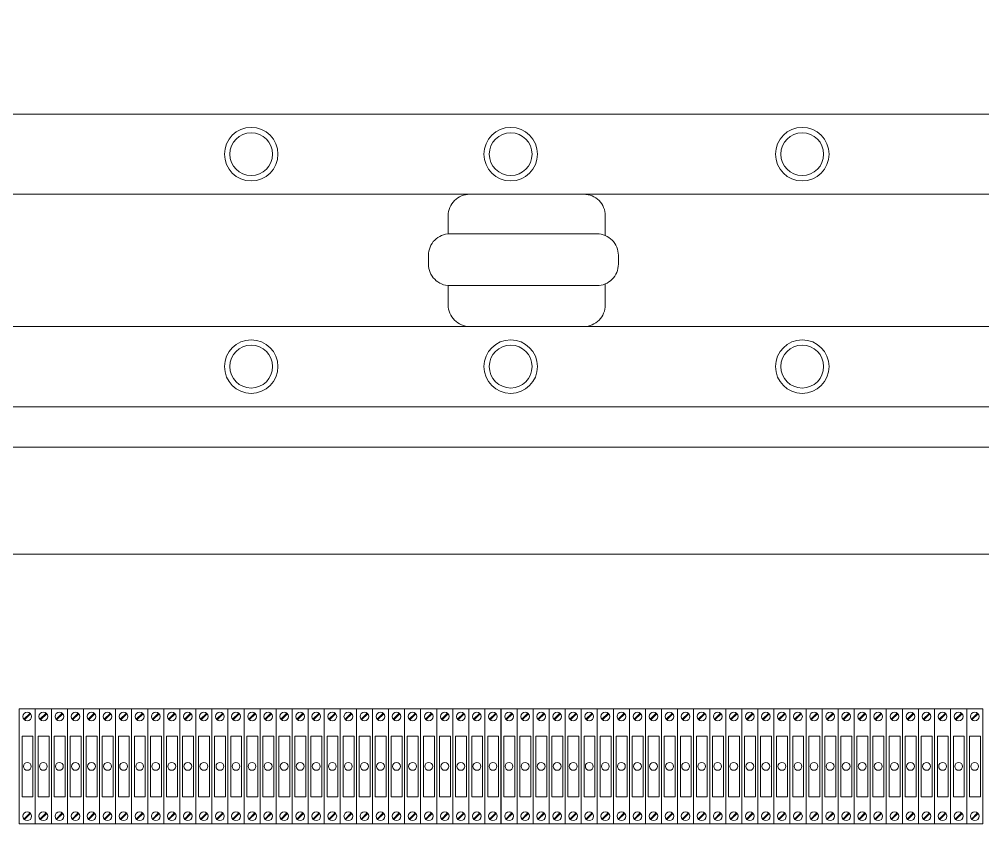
# Model space of a CAD drawing. Header units: millimetres. Extents: x 43457 to 72822, y 60284 to 123188.
# Drawn here: x 44485 to 44845.2, y 61563.4 to 61870.8 of the extents above; entities that cross this region are included whole.
import ezdxf

# ---------------------------------------------------------------- set-up
doc = ezdxf.new("R2010")
doc.units = ezdxf.units.MM
doc.header["$LTSCALE"] = 10
doc.layers.add('1轮廓实线层', color=7, linetype='Continuous', lineweight=18)

msp = doc.modelspace()

# ---------------------------------------------------------------- linework, layer by layer
at = {"layer": '1轮廓实线层'}
for p, q in [((44014.75, 61835.37), (45334.75, 61835.37)), ((44787.65, 61755.96), (45366.75, 61755.96)), ((44011.23, 61725.96), (45335.23, 61725.96)), ((44061.51, 61710.84), (45284.95, 61710.84)), ((44101.51, 61670.84), (45244.95, 61670.84))]:
    msp.add_line(p, q, dxfattribs=at)
at = {"layer": '1轮廓实线层', "lineweight": 13}
for p, q in [((44485.03, 61613.03), (44491.03, 61613.03)), ((44485.03, 61570.03), (44485.03, 61613.03)), ((44486.78, 61609.13), (44489.08, 61611.43)), ((44486.98, 61608.93), (44489.28, 61611.22)), ((44491.03, 61613.03), (44491.03, 61570.03)), ((44491.03, 61613.03), (44497.03, 61613.03)), ((44491.03, 61570.03), (44491.03, 61613.03)), ((44492.78, 61609.13), (44495.08, 61611.43)), ((44492.99, 61608.93), (44495.28, 61611.22)), ((44497.03, 61613.03), (44497.03, 61570.03)), ((44497.03, 61613.03), (44503.03, 61613.03)), ((44497.03, 61570.03), (44497.03, 61613.03)), ((44498.79, 61609.13), (44501.08, 61611.43)), ((44498.99, 61608.93), (44501.28, 61611.22)), ((44503.03, 61613.03), (44503.03, 61570.03)), ((44503.04, 61613.03), (44509.04, 61613.03)), ((44503.04, 61570.03), (44503.04, 61613.03)), ((44504.79, 61609.13), (44507.08, 61611.43)), ((44504.99, 61608.93), (44507.29, 61611.22)), ((44509.04, 61613.03), (44509.04, 61570.03)), ((44509.04, 61613.03), (44515.04, 61613.03)), ((44509.04, 61570.03), (44509.04, 61613.03)), ((44510.79, 61609.13), (44513.09, 61611.43)), ((44510.99, 61608.93), (44513.29, 61611.22)), ((44515.04, 61613.03), (44515.04, 61570.03)), ((44515.04, 61613.03), (44521.04, 61613.03)), ((44515.04, 61570.03), (44515.04, 61613.03)), ((44516.79, 61609.13), (44519.09, 61611.43)), ((44516.99, 61608.93), (44519.29, 61611.22)), ((44521.04, 61613.03), (44521.04, 61570.03)), ((44521.04, 61613.03), (44527.04, 61613.03)), ((44521.04, 61570.03), (44521.04, 61613.03)), ((44522.79, 61609.13), (44525.09, 61611.43)), ((44522.99, 61608.93), (44525.29, 61611.22)), ((44527.04, 61613.03), (44527.04, 61570.03)), ((44527.04, 61613.03), (44533.04, 61613.03)), ((44527.04, 61570.03), (44527.04, 61613.03)), ((44528.79, 61609.13), (44531.09, 61611.43)), ((44528.99, 61608.93), (44531.29, 61611.22)), ((44533.04, 61613.03), (44533.04, 61570.03)), ((44533.04, 61613.03), (44539.04, 61613.03)), ((44533.04, 61570.03), (44533.04, 61613.03)), ((44534.79, 61609.13), (44537.09, 61611.43)), ((44534.99, 61608.93), (44537.29, 61611.22)), ((44539.04, 61613.03), (44539.04, 61570.03)), ((44539.04, 61613.03), (44545.04, 61613.03)), ((44539.04, 61570.03), (44539.04, 61613.03)), ((44540.79, 61609.13), (44543.09, 61611.43)), ((44541, 61608.93), (44543.29, 61611.22)), ((44545.04, 61613.03), (44545.04, 61570.03)), ((44545.05, 61613.03), (44551.05, 61613.03)), ((44545.05, 61570.03), (44545.05, 61613.03)), ((44546.8, 61609.13), (44549.09, 61611.43)), ((44547, 61608.93), (44549.3, 61611.22)), ((44551.05, 61613.03), (44551.05, 61570.03)), ((44551.05, 61613.03), (44557.05, 61613.03)), ((44551.05, 61570.03), (44551.05, 61613.03)), ((44552.8, 61609.13), (44555.1, 61611.43)), ((44553, 61608.93), (44555.3, 61611.22)), ((44557.05, 61613.03), (44557.05, 61570.03)), ((44557.05, 61613.03), (44563.05, 61613.03)), ((44557.05, 61570.03), (44557.05, 61613.03)), ((44558.8, 61609.13), (44561.1, 61611.43)), ((44559, 61608.93), (44561.3, 61611.22)), ((44563.05, 61613.03), (44563.05, 61570.03)), ((44563.05, 61613.03), (44569.05, 61613.03)), ((44563.05, 61570.03), (44563.05, 61613.03)), ((44564.8, 61609.13), (44567.1, 61611.43)), ((44565, 61608.93), (44567.3, 61611.22)), ((44569.05, 61613.03), (44569.05, 61570.03)), ((44569.05, 61613.03), (44575.05, 61613.03)), ((44569.05, 61570.03), (44569.05, 61613.03)), ((44570.8, 61609.13), (44573.1, 61611.43)), ((44571, 61608.93), (44573.3, 61611.22)), ((44575.05, 61613.03), (44575.05, 61570.03)), ((44575.05, 61613.03), (44581.05, 61613.03)), ((44575.05, 61570.03), (44575.05, 61613.03)), ((44576.8, 61609.13), (44579.1, 61611.43)), ((44577, 61608.93), (44579.3, 61611.22)), ((44581.05, 61613.03), (44581.05, 61570.03)), ((44581.05, 61613.03), (44587.05, 61613.03)), ((44581.05, 61570.03), (44581.05, 61613.03)), ((44582.8, 61609.13), (44585.1, 61611.43)), ((44583.01, 61608.93), (44585.3, 61611.22)), ((44587.05, 61613.03), (44587.05, 61570.03)), ((44587.05, 61613.03), (44593.05, 61613.03)), ((44587.05, 61570.03), (44587.05, 61613.03)), ((44588.81, 61609.13), (44591.1, 61611.43)), ((44589.01, 61608.93), (44591.3, 61611.22)), ((44593.05, 61613.03), (44593.05, 61570.03)), ((44593.06, 61613.03), (44599.06, 61613.03)), ((44593.06, 61570.03), (44593.06, 61613.03)), ((44594.81, 61609.13), (44597.1, 61611.43)), ((44595.01, 61608.93), (44597.31, 61611.22)), ((44599.06, 61613.03), (44599.06, 61570.03)), ((44599.06, 61613.03), (44605.06, 61613.03)), ((44599.06, 61570.03), (44599.06, 61613.03)), ((44600.81, 61609.13), (44603.11, 61611.43)), ((44601.01, 61608.93), (44603.31, 61611.22)), ((44605.06, 61613.03), (44605.06, 61570.03)), ((44605.06, 61613.03), (44611.06, 61613.03)), ((44605.06, 61570.03), (44605.06, 61613.03)), ((44606.81, 61609.13), (44609.11, 61611.43)), ((44607.01, 61608.93), (44609.31, 61611.22)), ((44611.06, 61613.03), (44611.06, 61570.03)), ((44611.06, 61613.03), (44617.06, 61613.03)), ((44611.06, 61570.03), (44611.06, 61613.03)), ((44612.81, 61609.13), (44615.11, 61611.43)), ((44613.01, 61608.93), (44615.31, 61611.22)), ((44617.06, 61613.03), (44617.06, 61570.03)), ((44617.06, 61613.03), (44623.06, 61613.03)), ((44617.06, 61570.03), (44617.06, 61613.03)), ((44618.81, 61609.13), (44621.11, 61611.43)), ((44619.01, 61608.93), (44621.31, 61611.22)), ((44623.06, 61613.03), (44623.06, 61570.03)), ((44623.06, 61613.03), (44629.06, 61613.03)), ((44623.06, 61570.03), (44623.06, 61613.03)), ((44624.81, 61609.13), (44627.11, 61611.43)), ((44625.01, 61608.93), (44627.31, 61611.22)), ((44629.06, 61613.03), (44629.06, 61570.03)), ((44629.06, 61613.03), (44635.06, 61613.03)), ((44629.06, 61570.03), (44629.06, 61613.03)), ((44630.81, 61609.13), (44633.11, 61611.43)), ((44631.02, 61608.93), (44633.31, 61611.22)), ((44635.06, 61613.03), (44635.06, 61570.03)), ((44635.12, 61613.03), (44641.12, 61613.03)), ((44636.87, 61609.13), (44639.17, 61611.43)), ((44637.07, 61608.93), (44639.37, 61611.22)), ((44641.12, 61613.03), (44641.12, 61570.03)), ((44641.12, 61613.03), (44647.12, 61613.03)), ((44641.12, 61570.03), (44641.12, 61613.03)), ((44642.87, 61609.13), (44645.17, 61611.43)), ((44643.07, 61608.93), (44645.37, 61611.22)), ((44647.12, 61613.03), (44647.12, 61570.03)), ((44647.12, 61613.03), (44653.12, 61613.03)), ((44647.12, 61570.03), (44647.12, 61613.03)), ((44648.87, 61609.13), (44651.17, 61611.43)), ((44649.07, 61608.93), (44651.37, 61611.22)), ((44653.12, 61613.03), (44653.12, 61570.03)), ((44653.12, 61613.03), (44659.12, 61613.03)), ((44653.12, 61570.03), (44653.12, 61613.03)), ((44654.87, 61609.13), (44657.17, 61611.43)), ((44655.07, 61608.93), (44657.37, 61611.22)), ((44659.12, 61613.03), (44659.12, 61570.03)), ((44659.12, 61613.03), (44665.12, 61613.03)), ((44659.12, 61570.03), (44659.12, 61613.03)), ((44660.87, 61609.13), (44663.17, 61611.43)), ((44661.08, 61608.93), (44663.37, 61611.22)), ((44665.12, 61613.03), (44665.12, 61570.03)), ((44665.13, 61613.03), (44671.13, 61613.03)), ((44665.13, 61570.03), (44665.13, 61613.03)), ((44666.88, 61609.13), (44669.17, 61611.43)), ((44667.08, 61608.93), (44669.38, 61611.22)), ((44671.13, 61613.03), (44671.13, 61570.03)), ((44671.13, 61613.03), (44677.13, 61613.03)), ((44671.13, 61570.03), (44671.13, 61613.03)), ((44672.88, 61609.13), (44675.18, 61611.43)), ((44673.08, 61608.93), (44675.38, 61611.22)), ((44677.13, 61613.03), (44677.13, 61570.03)), ((44677.13, 61613.03), (44683.13, 61613.03)), ((44677.13, 61570.03), (44677.13, 61613.03)), ((44678.88, 61609.13), (44681.18, 61611.43)), ((44679.08, 61608.93), (44681.38, 61611.22)), ((44683.13, 61613.03), (44683.13, 61570.03)), ((44683.13, 61613.03), (44689.13, 61613.03)), ((44683.13, 61570.03), (44683.13, 61613.03)), ((44684.88, 61609.13), (44687.18, 61611.43)), ((44685.08, 61608.93), (44687.38, 61611.22)), ((44689.13, 61613.03), (44689.13, 61570.03)), ((44689.13, 61613.03), (44695.13, 61613.03)), ((44689.13, 61570.03), (44689.13, 61613.03)), ((44690.88, 61609.13), (44693.18, 61611.43)), ((44691.08, 61608.93), (44693.38, 61611.22)), ((44695.13, 61613.03), (44695.13, 61570.03)), ((44695.13, 61613.03), (44701.13, 61613.03)), ((44695.13, 61570.03), (44695.13, 61613.03)), ((44696.88, 61609.13), (44699.18, 61611.43)), ((44697.08, 61608.93), (44699.38, 61611.22)), ((44701.13, 61613.03), (44701.13, 61570.03)), ((44701.13, 61613.03), (44707.13, 61613.03)), ((44701.13, 61570.03), (44701.13, 61613.03)), ((44702.88, 61609.13), (44705.18, 61611.43)), ((44703.09, 61608.93), (44705.38, 61611.22)), ((44707.13, 61613.03), (44707.13, 61570.03)), ((44707.13, 61613.03), (44713.13, 61613.03)), ((44707.13, 61570.03), (44707.13, 61613.03)), ((44708.89, 61609.13), (44711.18, 61611.43)), ((44709.09, 61608.93), (44711.39, 61611.22)), ((44713.13, 61613.03), (44713.13, 61570.03)), ((44713.14, 61613.03), (44719.14, 61613.03)), ((44713.14, 61570.03), (44713.14, 61613.03)), ((44714.89, 61609.13), (44717.18, 61611.43)), ((44715.09, 61608.93), (44717.39, 61611.22)), ((44719.14, 61613.03), (44719.14, 61570.03)), ((44719.14, 61613.03), (44725.14, 61613.03)), ((44719.14, 61570.03), (44719.14, 61613.03)), ((44720.89, 61609.13), (44723.19, 61611.43)), ((44721.09, 61608.93), (44723.39, 61611.22)), ((44725.14, 61613.03), (44725.14, 61570.03)), ((44725.14, 61613.03), (44731.14, 61613.03)), ((44725.14, 61570.03), (44725.14, 61613.03)), ((44726.89, 61609.13), (44729.19, 61611.43)), ((44727.09, 61608.93), (44729.39, 61611.22)), ((44731.14, 61613.03), (44731.14, 61570.03)), ((44731.14, 61613.03), (44737.14, 61613.03)), ((44731.14, 61570.03), (44731.14, 61613.03)), ((44732.89, 61609.13), (44735.19, 61611.43)), ((44733.09, 61608.93), (44735.39, 61611.22)), ((44737.14, 61613.03), (44737.14, 61570.03)), ((44737.14, 61613.03), (44743.14, 61613.03)), ((44737.14, 61570.03), (44737.14, 61613.03)), ((44738.89, 61609.13), (44741.19, 61611.43)), ((44739.09, 61608.93), (44741.39, 61611.22)), ((44743.14, 61613.03), (44743.14, 61570.03)), ((44743.14, 61613.03), (44749.14, 61613.03)), ((44743.14, 61570.03), (44743.14, 61613.03)), ((44744.89, 61609.13), (44747.19, 61611.43)), ((44745.09, 61608.93), (44747.39, 61611.22)), ((44749.14, 61613.03), (44749.14, 61570.03)), ((44749.14, 61613.03), (44755.14, 61613.03)), ((44749.14, 61570.03), (44749.14, 61613.03)), ((44750.89, 61609.13), (44753.19, 61611.43)), ((44751.1, 61608.93), (44753.39, 61611.22)), ((44755.14, 61613.03), (44755.14, 61570.03)), ((44755.15, 61613.03), (44761.15, 61613.03)), ((44755.15, 61570.03), (44755.15, 61613.03)), ((44756.9, 61609.13), (44759.19, 61611.43)), ((44757.1, 61608.93), (44759.4, 61611.22)), ((44761.15, 61613.03), (44761.15, 61570.03)), ((44761.15, 61570.03), (44761.15, 61613.03)), ((44761.15, 61613.03), (44767.15, 61613.03)), ((44761.15, 61570.03), (44761.15, 61613.03)), ((44762.9, 61609.13), (44765.2, 61611.43)), ((44763.1, 61608.93), (44765.4, 61611.22)), ((44767.15, 61613.03), (44767.15, 61570.03)), ((44767.15, 61613.03), (44773.15, 61613.03)), ((44767.15, 61570.03), (44767.15, 61613.03)), ((44768.9, 61609.13), (44771.2, 61611.43)), ((44769.1, 61608.93), (44771.4, 61611.22)), ((44773.15, 61613.03), (44773.15, 61570.03)), ((44773.15, 61613.03), (44779.15, 61613.03)), ((44773.15, 61570.03), (44773.15, 61613.03)), ((44774.9, 61609.13), (44777.2, 61611.43)), ((44775.1, 61608.93), (44777.4, 61611.22)), ((44779.15, 61613.03), (44779.15, 61570.03)), ((44779.15, 61613.03), (44785.15, 61613.03)), ((44779.15, 61570.03), (44779.15, 61613.03)), ((44780.9, 61609.13), (44783.2, 61611.43)), ((44781.1, 61608.93), (44783.4, 61611.22)), ((44785.15, 61613.03), (44785.15, 61570.03)), ((44785.15, 61613.03), (44791.15, 61613.03)), ((44785.15, 61570.03), (44785.15, 61613.03)), ((44786.9, 61609.13), (44789.2, 61611.43)), ((44787.11, 61608.93), (44789.4, 61611.22)), ((44791.15, 61613.03), (44791.15, 61570.03)), ((44791.15, 61613.03), (44797.15, 61613.03)), ((44791.15, 61570.03), (44791.15, 61613.03)), ((44792.91, 61609.13), (44795.2, 61611.43)), ((44793.11, 61608.93), (44795.41, 61611.22)), ((44797.15, 61613.03), (44797.15, 61570.03)), ((44797.16, 61613.03), (44803.16, 61613.03)), ((44797.16, 61570.03), (44797.16, 61613.03)), ((44798.91, 61609.13), (44801.2, 61611.43)), ((44799.11, 61608.93), (44801.41, 61611.22)), ((44803.16, 61613.03), (44803.16, 61570.03)), ((44803.16, 61613.03), (44809.16, 61613.03)), ((44803.16, 61570.03), (44803.16, 61613.03)), ((44804.91, 61609.13), (44807.21, 61611.43)), ((44805.11, 61608.93), (44807.41, 61611.22)), ((44809.16, 61613.03), (44809.16, 61570.03)), ((44809.21, 61613.03), (44815.21, 61613.03)), ((44810.96, 61609.13), (44813.26, 61611.43)), ((44811.16, 61608.93), (44813.46, 61611.22)), ((44815.21, 61613.03), (44815.21, 61570.03)), ((44815.21, 61613.03), (44821.21, 61613.03)), ((44815.21, 61570.03), (44815.21, 61613.03)), ((44816.96, 61609.13), (44819.26, 61611.43)), ((44817.17, 61608.93), (44819.46, 61611.22)), ((44821.21, 61613.03), (44821.21, 61570.03)), ((44821.21, 61613.03), (44827.21, 61613.03)), ((44821.21, 61570.03), (44821.21, 61613.03)), ((44822.97, 61609.13), (44825.26, 61611.43)), ((44823.17, 61608.93), (44825.47, 61611.22)), ((44827.21, 61613.03), (44827.21, 61570.03)), ((44827.22, 61613.03), (44833.22, 61613.03)), ((44827.22, 61570.03), (44827.22, 61613.03)), ((44828.97, 61609.13), (44831.27, 61611.43)), ((44829.17, 61608.93), (44831.47, 61611.22)), ((44833.22, 61613.03), (44833.22, 61570.03)), ((44833.22, 61613.03), (44839.22, 61613.03)), ((44833.22, 61570.03), (44833.22, 61613.03)), ((44834.97, 61609.13), (44837.27, 61611.43)), ((44835.17, 61608.93), (44837.47, 61611.22)), ((44839.22, 61613.03), (44839.22, 61570.03)), ((44839.22, 61613.03), (44845.22, 61613.03)), ((44839.22, 61570.03), (44839.22, 61613.03)), ((44840.97, 61609.13), (44843.27, 61611.43)), ((44841.17, 61608.93), (44843.47, 61611.22)), ((44845.22, 61613.03), (44845.22, 61570.03)), ((44486.78, 61571.83), (44489.08, 61574.13)), ((44486.98, 61571.63), (44489.28, 61573.93)), ((44492.78, 61571.83), (44495.08, 61574.13)), ((44492.99, 61571.63), (44495.28, 61573.93)), ((44498.79, 61571.83), (44501.08, 61574.13)), ((44498.99, 61571.63), (44501.28, 61573.93)), ((44504.79, 61571.83), (44507.08, 61574.13)), ((44504.99, 61571.63), (44507.29, 61573.93)), ((44510.79, 61571.83), (44513.09, 61574.13)), ((44510.99, 61571.63), (44513.29, 61573.93)), ((44516.79, 61571.83), (44519.09, 61574.13)), ((44516.99, 61571.63), (44519.29, 61573.93)), ((44522.79, 61571.83), (44525.09, 61574.13)), ((44522.99, 61571.63), (44525.29, 61573.93)), ((44528.79, 61571.83), (44531.09, 61574.13)), ((44528.99, 61571.63), (44531.29, 61573.93)), ((44534.79, 61571.83), (44537.09, 61574.13)), ((44534.99, 61571.63), (44537.29, 61573.93)), ((44540.79, 61571.83), (44543.09, 61574.13)), ((44541, 61571.63), (44543.29, 61573.93)), ((44546.8, 61571.83), (44549.09, 61574.13)), ((44547, 61571.63), (44549.3, 61573.93)), ((44552.8, 61571.83), (44555.1, 61574.13)), ((44553, 61571.63), (44555.3, 61573.93)), ((44558.8, 61571.83), (44561.1, 61574.13)), ((44559, 61571.63), (44561.3, 61573.93)), ((44564.8, 61571.83), (44567.1, 61574.13)), ((44565, 61571.63), (44567.3, 61573.93)), ((44570.8, 61571.83), (44573.1, 61574.13)), ((44571, 61571.63), (44573.3, 61573.93)), ((44576.8, 61571.83), (44579.1, 61574.13)), ((44577, 61571.63), (44579.3, 61573.93)), ((44582.8, 61571.83), (44585.1, 61574.13)), ((44583.01, 61571.63), (44585.3, 61573.93)), ((44588.81, 61571.83), (44591.1, 61574.13)), ((44589.01, 61571.63), (44591.3, 61573.93)), ((44594.81, 61571.83), (44597.1, 61574.13)), ((44595.01, 61571.63), (44597.31, 61573.93)), ((44600.81, 61571.83), (44603.11, 61574.13)), ((44601.01, 61571.63), (44603.31, 61573.93)), ((44606.81, 61571.83), (44609.11, 61574.13)), ((44607.01, 61571.63), (44609.31, 61573.93)), ((44612.81, 61571.83), (44615.11, 61574.13)), ((44613.01, 61571.63), (44615.31, 61573.93)), ((44618.81, 61571.83), (44621.11, 61574.13)), ((44619.01, 61571.63), (44621.31, 61573.93)), ((44624.81, 61571.83), (44627.11, 61574.13)), ((44625.01, 61571.63), (44627.31, 61573.93)), ((44630.81, 61571.83), (44633.11, 61574.13)), ((44631.02, 61571.63), (44633.31, 61573.93)), ((44636.87, 61571.83), (44639.17, 61574.13)), ((44637.07, 61571.63), (44639.37, 61573.93)), ((44642.87, 61571.83), (44645.17, 61574.13)), ((44643.07, 61571.63), (44645.37, 61573.93)), ((44648.87, 61571.83), (44651.17, 61574.13)), ((44649.07, 61571.63), (44651.37, 61573.93)), ((44654.87, 61571.83), (44657.17, 61574.13)), ((44655.07, 61571.63), (44657.37, 61573.93)), ((44660.87, 61571.83), (44663.17, 61574.13)), ((44661.08, 61571.63), (44663.37, 61573.93)), ((44666.88, 61571.83), (44669.17, 61574.13)), ((44667.08, 61571.63), (44669.38, 61573.93)), ((44672.88, 61571.83), (44675.18, 61574.13)), ((44673.08, 61571.63), (44675.38, 61573.93)), ((44678.88, 61571.83), (44681.18, 61574.13)), ((44679.08, 61571.63), (44681.38, 61573.93)), ((44684.88, 61571.83), (44687.18, 61574.13)), ((44685.08, 61571.63), (44687.38, 61573.93)), ((44690.88, 61571.83), (44693.18, 61574.13)), ((44691.08, 61571.63), (44693.38, 61573.93)), ((44696.88, 61571.83), (44699.18, 61574.13)), ((44697.08, 61571.63), (44699.38, 61573.93)), ((44702.88, 61571.83), (44705.18, 61574.13)), ((44703.09, 61571.63), (44705.38, 61573.93)), ((44708.89, 61571.83), (44711.18, 61574.13)), ((44709.09, 61571.63), (44711.39, 61573.93)), ((44714.89, 61571.83), (44717.18, 61574.13)), ((44715.09, 61571.63), (44717.39, 61573.93)), ((44720.89, 61571.83), (44723.19, 61574.13)), ((44721.09, 61571.63), (44723.39, 61573.93)), ((44726.89, 61571.83), (44729.19, 61574.13)), ((44727.09, 61571.63), (44729.39, 61573.93)), ((44732.89, 61571.83), (44735.19, 61574.13)), ((44733.09, 61571.63), (44735.39, 61573.93)), ((44738.89, 61571.83), (44741.19, 61574.13)), ((44739.09, 61571.63), (44741.39, 61573.93)), ((44744.89, 61571.83), (44747.19, 61574.13)), ((44745.09, 61571.63), (44747.39, 61573.93)), ((44750.89, 61571.83), (44753.19, 61574.13)), ((44751.1, 61571.63), (44753.39, 61573.93)), ((44756.9, 61571.83), (44759.19, 61574.13)), ((44757.1, 61571.63), (44759.4, 61573.93)), ((44762.9, 61571.83), (44765.2, 61574.13)), ((44763.1, 61571.63), (44765.4, 61573.93)), ((44768.9, 61571.83), (44771.2, 61574.13)), ((44769.1, 61571.63), (44771.4, 61573.93)), ((44774.9, 61571.83), (44777.2, 61574.13)), ((44775.1, 61571.63), (44777.4, 61573.93)), ((44780.9, 61571.83), (44783.2, 61574.13)), ((44781.1, 61571.63), (44783.4, 61573.93)), ((44786.9, 61571.83), (44789.2, 61574.13)), ((44787.11, 61571.63), (44789.4, 61573.93)), ((44792.91, 61571.83), (44795.2, 61574.13)), ((44793.11, 61571.63), (44795.41, 61573.93)), ((44798.91, 61571.83), (44801.2, 61574.13)), ((44799.11, 61571.63), (44801.41, 61573.93)), ((44804.91, 61571.83), (44807.21, 61574.13)), ((44805.11, 61571.63), (44807.41, 61573.93)), ((44810.96, 61571.83), (44813.26, 61574.13)), ((44811.16, 61571.63), (44813.46, 61573.93)), ((44816.96, 61571.83), (44819.26, 61574.13)), ((44817.17, 61571.63), (44819.46, 61573.93)), ((44822.97, 61571.83), (44825.26, 61574.13)), ((44823.17, 61571.63), (44825.47, 61573.93)), ((44828.97, 61571.83), (44831.27, 61574.13)), ((44829.17, 61571.63), (44831.47, 61573.93)), ((44834.97, 61571.83), (44837.27, 61574.13)), ((44835.17, 61571.63), (44837.47, 61573.93)), ((44840.97, 61571.83), (44843.27, 61574.13)), ((44841.17, 61571.63), (44843.47, 61573.93)), ((44491.03, 61570.03), (44485.03, 61570.03)), ((44497.03, 61570.03), (44491.03, 61570.03)), ((44503.03, 61570.03), (44497.03, 61570.03)), ((44509.04, 61570.03), (44503.04, 61570.03)), ((44515.04, 61570.03), (44509.04, 61570.03)), ((44521.04, 61570.03), (44515.04, 61570.03)), ((44527.04, 61570.03), (44521.04, 61570.03)), ((44533.04, 61570.03), (44527.04, 61570.03)), ((44539.04, 61570.03), (44533.04, 61570.03)), ((44545.04, 61570.03), (44539.04, 61570.03)), ((44551.05, 61570.03), (44545.05, 61570.03)), ((44557.05, 61570.03), (44551.05, 61570.03)), ((44563.05, 61570.03), (44557.05, 61570.03)), ((44569.05, 61570.03), (44563.05, 61570.03)), ((44575.05, 61570.03), (44569.05, 61570.03)), ((44581.05, 61570.03), (44575.05, 61570.03)), ((44587.05, 61570.03), (44581.05, 61570.03)), ((44593.05, 61570.03), (44587.05, 61570.03)), ((44599.06, 61570.03), (44593.06, 61570.03)), ((44605.06, 61570.03), (44599.06, 61570.03)), ((44611.06, 61570.03), (44605.06, 61570.03)), ((44617.06, 61570.03), (44611.06, 61570.03)), ((44623.06, 61570.03), (44617.06, 61570.03)), ((44629.06, 61570.03), (44623.06, 61570.03)), ((44635.06, 61570.03), (44629.06, 61570.03)), ((44641.12, 61570.03), (44635.12, 61570.03)), ((44647.12, 61570.03), (44641.12, 61570.03)), ((44653.12, 61570.03), (44647.12, 61570.03)), ((44659.12, 61570.03), (44653.12, 61570.03)), ((44665.12, 61570.03), (44659.12, 61570.03)), ((44671.13, 61570.03), (44665.13, 61570.03)), ((44677.13, 61570.03), (44671.13, 61570.03)), ((44683.13, 61570.03), (44677.13, 61570.03)), ((44689.13, 61570.03), (44683.13, 61570.03)), ((44695.13, 61570.03), (44689.13, 61570.03)), ((44701.13, 61570.03), (44695.13, 61570.03)), ((44707.13, 61570.03), (44701.13, 61570.03)), ((44713.13, 61570.03), (44707.13, 61570.03)), ((44719.14, 61570.03), (44713.14, 61570.03)), ((44725.14, 61570.03), (44719.14, 61570.03)), ((44731.14, 61570.03), (44725.14, 61570.03)), ((44737.14, 61570.03), (44731.14, 61570.03)), ((44743.14, 61570.03), (44737.14, 61570.03)), ((44749.14, 61570.03), (44743.14, 61570.03)), ((44755.14, 61570.03), (44749.14, 61570.03)), ((44761.15, 61570.03), (44755.15, 61570.03)), ((44767.15, 61570.03), (44761.15, 61570.03)), ((44773.15, 61570.03), (44767.15, 61570.03)), ((44779.15, 61570.03), (44773.15, 61570.03)), ((44785.15, 61570.03), (44779.15, 61570.03)), ((44791.15, 61570.03), (44785.15, 61570.03)), ((44797.15, 61570.03), (44791.15, 61570.03)), ((44803.16, 61570.03), (44797.16, 61570.03)), ((44809.16, 61570.03), (44803.16, 61570.03)), ((44815.21, 61570.03), (44809.21, 61570.03)), ((44821.21, 61570.03), (44815.21, 61570.03)), ((44827.21, 61570.03), (44821.21, 61570.03)), ((44833.22, 61570.03), (44827.22, 61570.03)), ((44839.22, 61570.03), (44833.22, 61570.03)), ((44845.22, 61570.03), (44839.22, 61570.03))]:
    msp.add_line(p, q, dxfattribs=at)
at = {"layer": '1轮廓实线层'}
for points in [[(45364.75, 61805.37), (43984.75, 61805.37, -0.414214), (43974.75, 61815.37), (43974.75, 62595.37, -0.414214), (43984.75, 62605.37)], [(44645.38, 61790.57), (44645.38, 61797.37, -0.414214), (44653.38, 61805.37), (44696.11, 61805.37, -0.414214), (44704.11, 61797.37), (44704.11, 61789.96)], [(44704.11, 61771.87), (44704.11, 61763.96, -0.414214), (44696.11, 61755.96), (44653.38, 61755.96, -0.414214), (44645.38, 61763.96), (44645.38, 61771.26)], [(43982.75, 61255.96, -0.414214), (43974.75, 61263.96), (43974.75, 61747.96, -0.414214), (43982.75, 61755.96), (44787.65, 61755.96)]]:
    msp.add_lwpolyline(points, format="xyb", dxfattribs=at)
msp.add_lwpolyline([(44637.99, 61782.59, -0.414214), (44645.99, 61790.59), (44701, 61790.59, -0.414214), (44709, 61782.59), (44709, 61779.24, -0.414214), (44701, 61771.24), (44645.99, 61771.24, -0.414214), (44637.99, 61779.24)], format="xyb", close=True, dxfattribs=at)
at = {"layer": '1轮廓实线层', "lineweight": 13}
for points in [[(44486.07, 61602.86), (44490.15, 61602.86), (44490.15, 61580.1), (44486.07, 61580.1)], [(44492.07, 61602.86), (44496.15, 61602.86), (44496.15, 61580.1), (44492.07, 61580.1)], [(44498.07, 61602.86), (44502.15, 61602.86), (44502.15, 61580.1), (44498.07, 61580.1)], [(44504.07, 61602.86), (44508.15, 61602.86), (44508.15, 61580.1), (44504.07, 61580.1)], [(44510.07, 61602.86), (44514.15, 61602.86), (44514.15, 61580.1), (44510.07, 61580.1)], [(44516.07, 61602.86), (44520.15, 61602.86), (44520.15, 61580.1), (44516.07, 61580.1)], [(44522.07, 61602.86), (44526.15, 61602.86), (44526.15, 61580.1), (44522.07, 61580.1)], [(44528.08, 61602.86), (44532.16, 61602.86), (44532.16, 61580.1), (44528.08, 61580.1)], [(44534.08, 61602.86), (44538.16, 61602.86), (44538.16, 61580.1), (44534.08, 61580.1)], [(44540.08, 61602.86), (44544.16, 61602.86), (44544.16, 61580.1), (44540.08, 61580.1)], [(44546.08, 61602.86), (44550.16, 61602.86), (44550.16, 61580.1), (44546.08, 61580.1)], [(44552.08, 61602.86), (44556.16, 61602.86), (44556.16, 61580.1), (44552.08, 61580.1)], [(44558.08, 61602.86), (44562.16, 61602.86), (44562.16, 61580.1), (44558.08, 61580.1)], [(44564.08, 61602.86), (44568.16, 61602.86), (44568.16, 61580.1), (44564.08, 61580.1)], [(44570.09, 61602.86), (44574.17, 61602.86), (44574.17, 61580.1), (44570.09, 61580.1)], [(44576.09, 61602.86), (44580.17, 61602.86), (44580.17, 61580.1), (44576.09, 61580.1)], [(44582.09, 61602.86), (44586.17, 61602.86), (44586.17, 61580.1), (44582.09, 61580.1)], [(44588.09, 61602.86), (44592.17, 61602.86), (44592.17, 61580.1), (44588.09, 61580.1)], [(44594.09, 61602.86), (44598.17, 61602.86), (44598.17, 61580.1), (44594.09, 61580.1)], [(44600.09, 61602.86), (44604.17, 61602.86), (44604.17, 61580.1), (44600.09, 61580.1)], [(44606.09, 61602.86), (44610.17, 61602.86), (44610.17, 61580.1), (44606.09, 61580.1)], [(44612.09, 61602.86), (44616.18, 61602.86), (44616.18, 61580.1), (44612.09, 61580.1)], [(44618.1, 61602.86), (44622.18, 61602.86), (44622.18, 61580.1), (44618.1, 61580.1)], [(44624.1, 61602.86), (44628.18, 61602.86), (44628.18, 61580.1), (44624.1, 61580.1)], [(44630.1, 61602.86), (44634.18, 61602.86), (44634.18, 61580.1), (44630.1, 61580.1)], [(44636.15, 61602.86), (44640.23, 61602.86), (44640.23, 61580.1), (44636.15, 61580.1)], [(44642.15, 61602.86), (44646.24, 61602.86), (44646.24, 61580.1), (44642.15, 61580.1)], [(44648.16, 61602.86), (44652.24, 61602.86), (44652.24, 61580.1), (44648.16, 61580.1)], [(44654.16, 61602.86), (44658.24, 61602.86), (44658.24, 61580.1), (44654.16, 61580.1)], [(44660.16, 61602.86), (44664.24, 61602.86), (44664.24, 61580.1), (44660.16, 61580.1)], [(44666.16, 61602.86), (44670.24, 61602.86), (44670.24, 61580.1), (44666.16, 61580.1)], [(44672.16, 61602.86), (44676.24, 61602.86), (44676.24, 61580.1), (44672.16, 61580.1)], [(44678.16, 61602.86), (44682.24, 61602.86), (44682.24, 61580.1), (44678.16, 61580.1)], [(44684.16, 61602.86), (44688.24, 61602.86), (44688.24, 61580.1), (44684.16, 61580.1)], [(44690.17, 61602.86), (44694.25, 61602.86), (44694.25, 61580.1), (44690.17, 61580.1)], [(44696.17, 61602.86), (44700.25, 61602.86), (44700.25, 61580.1), (44696.17, 61580.1)], [(44702.17, 61602.86), (44706.25, 61602.86), (44706.25, 61580.1), (44702.17, 61580.1)], [(44708.17, 61602.86), (44712.25, 61602.86), (44712.25, 61580.1), (44708.17, 61580.1)], [(44714.17, 61602.86), (44718.25, 61602.86), (44718.25, 61580.1), (44714.17, 61580.1)], [(44720.17, 61602.86), (44724.25, 61602.86), (44724.25, 61580.1), (44720.17, 61580.1)], [(44726.17, 61602.86), (44730.25, 61602.86), (44730.25, 61580.1), (44726.17, 61580.1)], [(44732.17, 61602.86), (44736.26, 61602.86), (44736.26, 61580.1), (44732.17, 61580.1)], [(44738.18, 61602.86), (44742.26, 61602.86), (44742.26, 61580.1), (44738.18, 61580.1)], [(44744.18, 61602.86), (44748.26, 61602.86), (44748.26, 61580.1), (44744.18, 61580.1)], [(44750.18, 61602.86), (44754.26, 61602.86), (44754.26, 61580.1), (44750.18, 61580.1)], [(44756.18, 61602.86), (44760.26, 61602.86), (44760.26, 61580.1), (44756.18, 61580.1)], [(44762.18, 61602.86), (44766.26, 61602.86), (44766.26, 61580.1), (44762.18, 61580.1)], [(44768.18, 61602.86), (44772.26, 61602.86), (44772.26, 61580.1), (44768.18, 61580.1)], [(44774.19, 61602.86), (44778.27, 61602.86), (44778.27, 61580.1), (44774.19, 61580.1)], [(44780.19, 61602.86), (44784.27, 61602.86), (44784.27, 61580.1), (44780.19, 61580.1)], [(44786.19, 61602.86), (44790.27, 61602.86), (44790.27, 61580.1), (44786.19, 61580.1)], [(44792.19, 61602.86), (44796.27, 61602.86), (44796.27, 61580.1), (44792.19, 61580.1)], [(44798.19, 61602.86), (44802.27, 61602.86), (44802.27, 61580.1), (44798.19, 61580.1)], [(44804.19, 61602.86), (44808.27, 61602.86), (44808.27, 61580.1), (44804.19, 61580.1)], [(44810.25, 61602.86), (44814.33, 61602.86), (44814.33, 61580.1), (44810.25, 61580.1)], [(44816.25, 61602.86), (44820.33, 61602.86), (44820.33, 61580.1), (44816.25, 61580.1)], [(44822.25, 61602.86), (44826.33, 61602.86), (44826.33, 61580.1), (44822.25, 61580.1)], [(44828.25, 61602.86), (44832.33, 61602.86), (44832.33, 61580.1), (44828.25, 61580.1)], [(44834.25, 61602.86), (44838.33, 61602.86), (44838.33, 61580.1), (44834.25, 61580.1)], [(44840.25, 61602.86), (44844.33, 61602.86), (44844.33, 61580.1), (44840.25, 61580.1)]]:
    msp.add_lwpolyline(points, close=True, dxfattribs=at)
at = {"layer": '1轮廓实线层'}
for centre, radius in [((44571.75, 61820.37), 10), ((44668.75, 61820.37), 10), ((44777.75, 61820.37), 10), ((44571.75, 61820.37), 8), ((44668.75, 61820.37), 8), ((44777.75, 61820.37), 8), ((44571.75, 61740.96), 10), ((44668.75, 61740.96), 10), ((44777.75, 61740.96), 10), ((44571.75, 61740.96), 8), ((44668.75, 61740.96), 8), ((44777.75, 61740.96), 8)]:
    msp.add_circle(centre, radius, dxfattribs=at)
at = {"layer": '1轮廓实线层', "lineweight": 13}
for centre, radius in [((44488.03, 61610.18), 1.63), ((44494.03, 61610.18), 1.63), ((44500.03, 61610.18), 1.63), ((44506.04, 61610.18), 1.63), ((44512.04, 61610.18), 1.63), ((44518.04, 61610.18), 1.63), ((44524.04, 61610.18), 1.63), ((44530.04, 61610.18), 1.63), ((44536.04, 61610.18), 1.63), ((44542.04, 61610.18), 1.63), ((44548.05, 61610.18), 1.63), ((44554.05, 61610.18), 1.63), ((44560.05, 61610.18), 1.63), ((44566.05, 61610.18), 1.63), ((44572.05, 61610.18), 1.63), ((44578.05, 61610.18), 1.63), ((44584.05, 61610.18), 1.63), ((44590.05, 61610.18), 1.63), ((44596.06, 61610.18), 1.63), ((44602.06, 61610.18), 1.63), ((44608.06, 61610.18), 1.63), ((44614.06, 61610.18), 1.63), ((44620.06, 61610.18), 1.63), ((44626.06, 61610.18), 1.63), ((44632.06, 61610.18), 1.63), ((44638.12, 61610.18), 1.63), ((44644.12, 61610.18), 1.63), ((44650.12, 61610.18), 1.63), ((44656.12, 61610.18), 1.63), ((44662.12, 61610.18), 1.63), ((44668.13, 61610.18), 1.63), ((44674.13, 61610.18), 1.63), ((44680.13, 61610.18), 1.63), ((44686.13, 61610.18), 1.63), ((44692.13, 61610.18), 1.63), ((44698.13, 61610.18), 1.63), ((44704.13, 61610.18), 1.63), ((44710.13, 61610.18), 1.63), ((44716.14, 61610.18), 1.63), ((44722.14, 61610.18), 1.63), ((44728.14, 61610.18), 1.63), ((44734.14, 61610.18), 1.63), ((44740.14, 61610.18), 1.63), ((44746.14, 61610.18), 1.63), ((44752.14, 61610.18), 1.63), ((44758.15, 61610.18), 1.63), ((44764.15, 61610.18), 1.63), ((44770.15, 61610.18), 1.63), ((44776.15, 61610.18), 1.63), ((44782.15, 61610.18), 1.63), ((44788.15, 61610.18), 1.63), ((44794.15, 61610.18), 1.63), ((44800.16, 61610.18), 1.63), ((44806.16, 61610.18), 1.63), ((44812.21, 61610.18), 1.63), ((44818.21, 61610.18), 1.63), ((44824.21, 61610.18), 1.63), ((44830.22, 61610.18), 1.63), ((44836.22, 61610.18), 1.63), ((44842.22, 61610.18), 1.63), ((44488.03, 61591.53), 1.47), ((44494.03, 61591.53), 1.47), ((44500.03, 61591.53), 1.47), ((44506.04, 61591.53), 1.47), ((44512.04, 61591.53), 1.47), ((44518.04, 61591.53), 1.47), ((44524.04, 61591.53), 1.47), ((44530.04, 61591.53), 1.47), ((44536.04, 61591.53), 1.47), ((44542.04, 61591.53), 1.47), ((44548.05, 61591.53), 1.47), ((44554.05, 61591.53), 1.47), ((44560.05, 61591.53), 1.47), ((44566.05, 61591.53), 1.47), ((44572.05, 61591.53), 1.47), ((44578.05, 61591.53), 1.47), ((44584.05, 61591.53), 1.47), ((44590.05, 61591.53), 1.47), ((44596.06, 61591.53), 1.47), ((44602.06, 61591.53), 1.47), ((44608.06, 61591.53), 1.47), ((44614.06, 61591.53), 1.47), ((44620.06, 61591.53), 1.47), ((44626.06, 61591.53), 1.47), ((44632.06, 61591.53), 1.47), ((44638.12, 61591.53), 1.47), ((44644.12, 61591.53), 1.47), ((44650.12, 61591.53), 1.47), ((44656.12, 61591.53), 1.47), ((44662.12, 61591.53), 1.47), ((44668.13, 61591.53), 1.47), ((44674.13, 61591.53), 1.47), ((44680.13, 61591.53), 1.47), ((44686.13, 61591.53), 1.47), ((44692.13, 61591.53), 1.47), ((44698.13, 61591.53), 1.47), ((44704.13, 61591.53), 1.47), ((44710.13, 61591.53), 1.47), ((44716.14, 61591.53), 1.47), ((44722.14, 61591.53), 1.47), ((44728.14, 61591.53), 1.47), ((44734.14, 61591.53), 1.47), ((44740.14, 61591.53), 1.47), ((44746.14, 61591.53), 1.47), ((44752.14, 61591.53), 1.47), ((44758.15, 61591.53), 1.47), ((44764.15, 61591.53), 1.47), ((44770.15, 61591.53), 1.47), ((44776.15, 61591.53), 1.47), ((44782.15, 61591.53), 1.47), ((44788.15, 61591.53), 1.47), ((44794.15, 61591.53), 1.47), ((44800.16, 61591.53), 1.47), ((44806.16, 61591.53), 1.47), ((44812.21, 61591.53), 1.47), ((44818.21, 61591.53), 1.47), ((44824.21, 61591.53), 1.47), ((44830.22, 61591.53), 1.47), ((44836.22, 61591.53), 1.47), ((44842.22, 61591.53), 1.47), ((44488.03, 61572.88), 1.63), ((44494.03, 61572.88), 1.63), ((44500.03, 61572.88), 1.63), ((44506.04, 61572.88), 1.63), ((44512.04, 61572.88), 1.63), ((44518.04, 61572.88), 1.63), ((44524.04, 61572.88), 1.63), ((44530.04, 61572.88), 1.63), ((44536.04, 61572.88), 1.63), ((44542.04, 61572.88), 1.63), ((44548.05, 61572.88), 1.63), ((44554.05, 61572.88), 1.63), ((44560.05, 61572.88), 1.63), ((44566.05, 61572.88), 1.63), ((44572.05, 61572.88), 1.63), ((44578.05, 61572.88), 1.63), ((44584.05, 61572.88), 1.63), ((44590.05, 61572.88), 1.63), ((44596.06, 61572.88), 1.63), ((44602.06, 61572.88), 1.63), ((44608.06, 61572.88), 1.63), ((44614.06, 61572.88), 1.63), ((44620.06, 61572.88), 1.63), ((44626.06, 61572.88), 1.63), ((44632.06, 61572.88), 1.63), ((44638.12, 61572.88), 1.63), ((44644.12, 61572.88), 1.63), ((44650.12, 61572.88), 1.63), ((44656.12, 61572.88), 1.63), ((44662.12, 61572.88), 1.63), ((44668.13, 61572.88), 1.63), ((44674.13, 61572.88), 1.63), ((44680.13, 61572.88), 1.63), ((44686.13, 61572.88), 1.63), ((44692.13, 61572.88), 1.63), ((44698.13, 61572.88), 1.63), ((44704.13, 61572.88), 1.63), ((44710.13, 61572.88), 1.63), ((44716.14, 61572.88), 1.63), ((44722.14, 61572.88), 1.63), ((44728.14, 61572.88), 1.63), ((44734.14, 61572.88), 1.63), ((44740.14, 61572.88), 1.63), ((44746.14, 61572.88), 1.63), ((44752.14, 61572.88), 1.63), ((44758.15, 61572.88), 1.63), ((44764.15, 61572.88), 1.63), ((44770.15, 61572.88), 1.63), ((44776.15, 61572.88), 1.63), ((44782.15, 61572.88), 1.63), ((44788.15, 61572.88), 1.63), ((44794.15, 61572.88), 1.63), ((44800.16, 61572.88), 1.63), ((44806.16, 61572.88), 1.63), ((44812.21, 61572.88), 1.63), ((44818.21, 61572.88), 1.63), ((44824.21, 61572.88), 1.63), ((44830.22, 61572.88), 1.63), ((44836.22, 61572.88), 1.63), ((44842.22, 61572.88), 1.63)]:
    msp.add_circle(centre, radius, dxfattribs=at)

doc.saveas('drawing.dxf')
